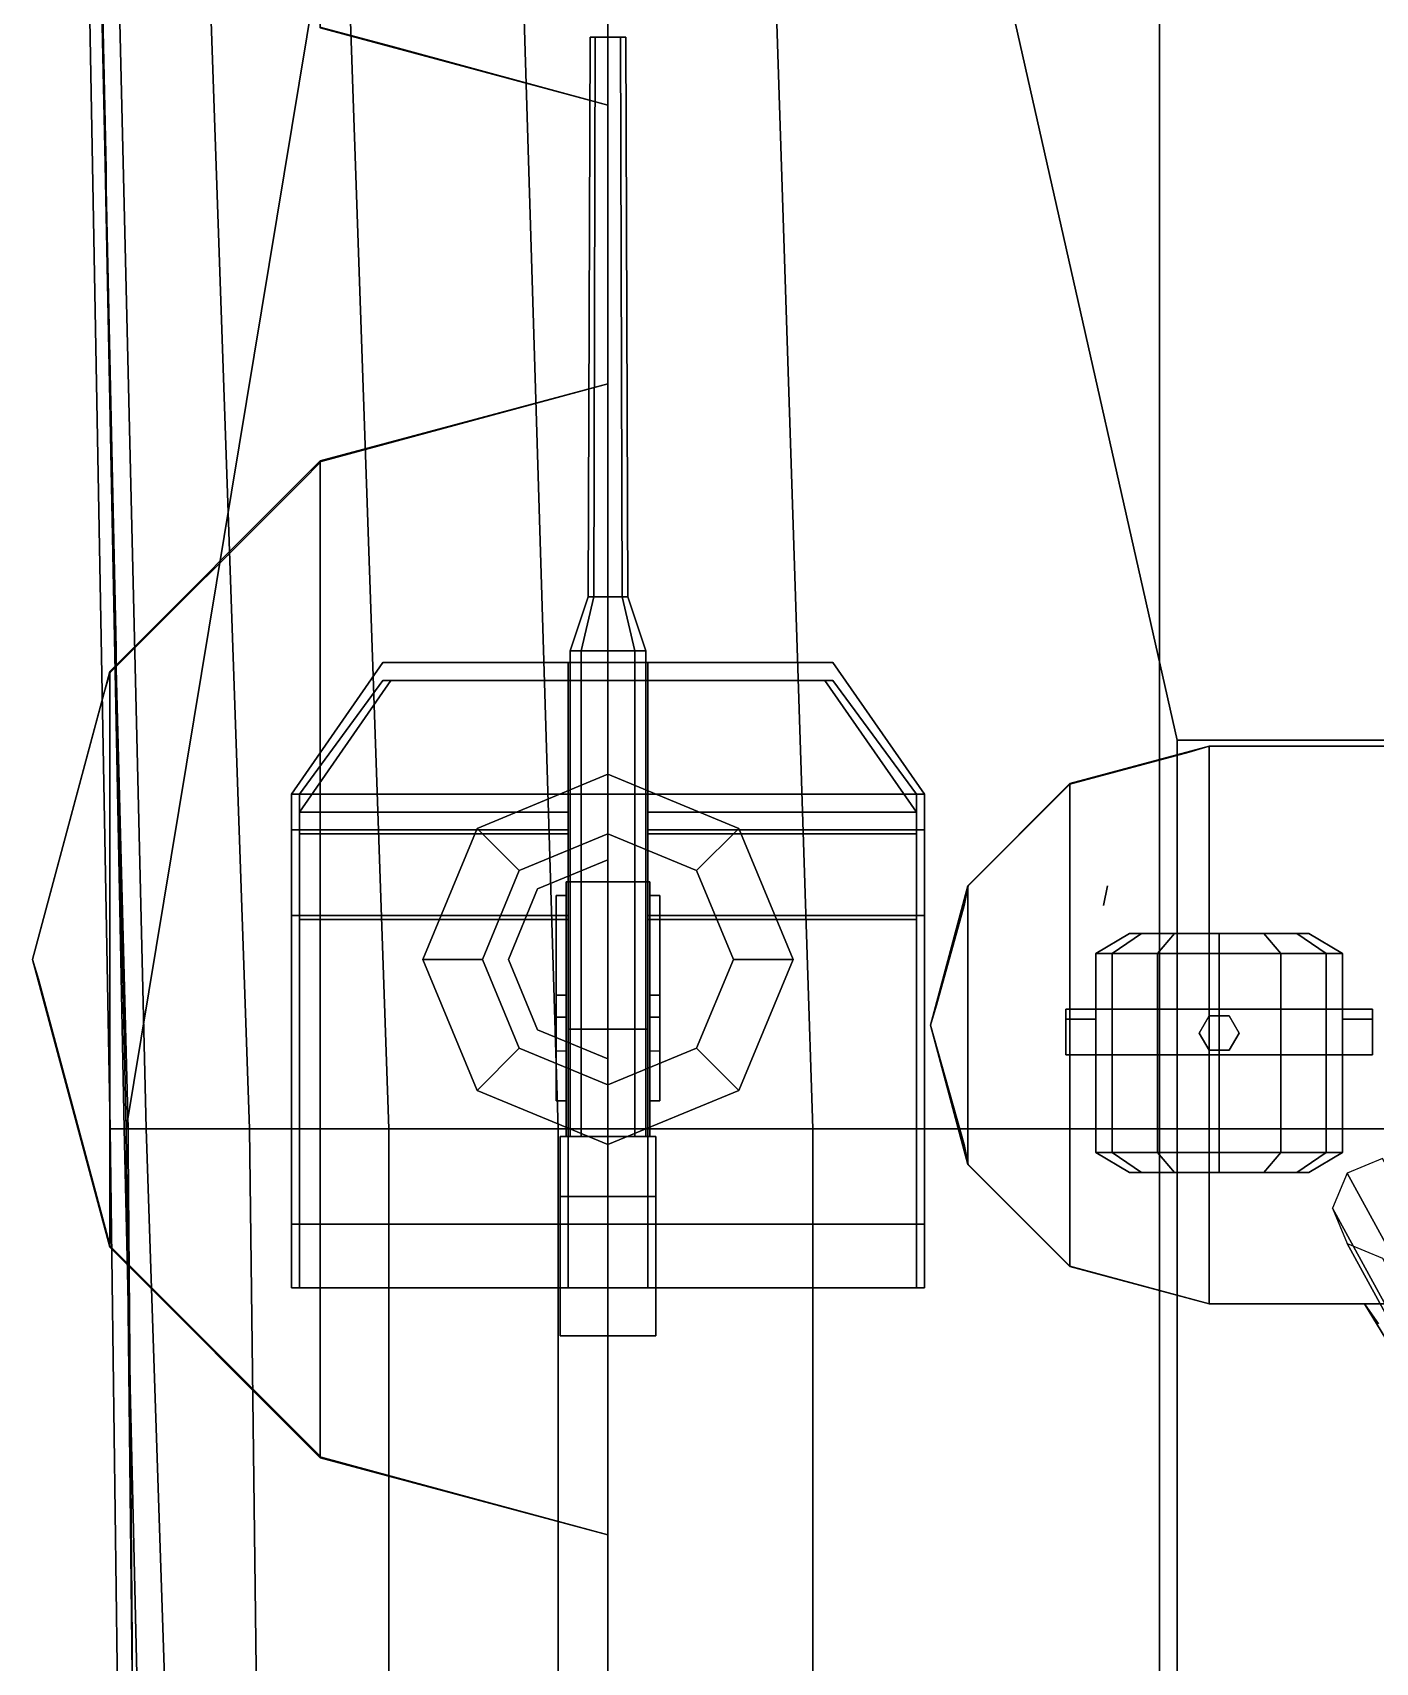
# Model space of a CAD drawing. Header units: millimetres. Extents: x -9 to 9, y -100 to 98.
# Drawn here: x -9.26 to -2.52, y -26.22 to -18.04 of the extents above; entities that cross this region are included whole.
import ezdxf

# ---------------------------------------------------------------- set-up
doc = ezdxf.new("R2010")
doc.units = ezdxf.units.MM
for name, color, linetype in [('barrel', 1, 'Continuous'), ('railings', 6, 'Continuous'), ('sleeve', 5, 'Continuous'), ('superstructure', 3, 'Continuous'), ('turret', 2, 'Continuous')]:
    doc.layers.add(name, color=color, linetype=linetype)

msp = doc.modelspace()

# ---------------------------------------------------------------- linework, layer by layer
for points in [[(-9.14, -8.84, 3.52), (-9.09, -8.84, -1.44), (-8.8, -23.54, -0.89), (-8.87, -23.54, 3.52)], [(-9.11, -8.84, 4.91), (-9.14, -8.84, 3.52), (-8.87, -23.54, 3.52), (-8.79, -23.54, 4.91)], [(-9.09, -8.84, -1.44), (-9.04, -8.84, -2.17), (-8.69, -23.54, -1.82), (-8.8, -23.54, -0.89)], [(-9.04, -8.84, -2.17), (-8.68, -8.84, -3.2), (-8.17, -23.54, -3.2), (-8.69, -23.54, -1.82)], [(-8.68, -8.84, -3.2), (-7.98, -8.84, -4.23), (-7.47, -23.54, -4.05), (-8.17, -23.54, -3.2)], [(-7.98, -8.84, -4.23), (-7.07, -8.84, -4.95), (-6.62, -23.54, -4.65), (-7.47, -23.54, -4.05)], [(-7.07, -8.84, -4.95), (-5.82, -8.84, -5.55), (-5.34, -23.54, -5.18), (-6.62, -23.54, -4.65)], [(-5.82, -8.84, -5.55), (-3.6, -8.84, -5.82), (-3.6, -23.54, -5.5), (-5.34, -23.54, -5.18)], [(-3.6, -8.84, -5.82), (-1.7, -8.84, -5.85), (-1.7, -23.54, -5.74), (-3.6, -23.54, -5.5)], [(-8.87, -23.54, 3.52), (-8.8, -23.54, -0.89), (-8.46, -38.17, 0.64), (-8.68, -38.17, 3.52)], [(-8.79, -23.54, 4.91), (-8.87, -23.54, 3.52), (-8.68, -38.17, 3.52), (-8.63, -38.17, 4.91)], [(-8.8, -23.54, -0.89), (-8.69, -23.54, -1.82), (-8.2, -38.17, -1.15), (-8.46, -38.17, 0.64)], [(-8.69, -23.54, -1.82), (-8.17, -23.54, -3.2), (-7.99, -38.17, -1.86), (-8.2, -38.17, -1.15)], [(-8.17, -23.54, -3.2), (-7.47, -23.54, -4.05), (-7.47, -38.17, -2.84), (-7.99, -38.17, -1.86)], [(-7.47, -23.54, -4.05), (-6.62, -23.54, -4.65), (-6.62, -38.17, -3.81), (-7.47, -38.17, -2.84)], [(-6.62, -23.54, -4.65), (-5.34, -23.54, -5.18), (-5.34, -38.17, -4.64), (-6.62, -38.17, -3.81)], [(-5.34, -23.54, -5.18), (-3.6, -23.54, -5.5), (-3.6, -38.17, -5.19), (-5.34, -38.17, -4.64)], [(-3.6, -23.54, -5.5), (-1.7, -23.54, -5.74), (-1.7, -38.17, -5.62), (-3.6, -38.17, -5.19)]]:
    msp.add_3dface(points)
at = {"layer": 'barrel'}
for points in [[(-6.4407, -20.87, 9.2893), (-6.47, -20.87, 9.36), (-6.46, -18.06, 9.36), (-6.4336, -18.06, 9.2964)], [(-6.47, -20.87, 9.36), (-6.4407, -20.87, 9.4307), (-6.4336, -18.06, 9.4236), (-6.46, -18.06, 9.36)], [(-6.4336, -18.06, 9.4236), (-6.37, -18.06, 9.45), (-6.3064, -18.06, 9.4236), (-6.46, -18.06, 9.36)], [(-6.46, -18.06, 9.36), (-6.3064, -18.06, 9.4236), (-6.28, -18.06, 9.36), (-6.4336, -18.06, 9.2964)], [(-6.37, -20.87, 9.26), (-6.4407, -20.87, 9.2893), (-6.4336, -18.06, 9.2964), (-6.37, -18.06, 9.27)], [(-6.4407, -20.87, 9.4307), (-6.37, -20.87, 9.46), (-6.37, -18.06, 9.45), (-6.4336, -18.06, 9.4236)], [(-6.4336, -18.06, 9.2964), (-6.28, -18.06, 9.36), (-6.3064, -18.06, 9.2964), (-6.37, -18.06, 9.27)], [(-6.2993, -20.87, 9.2893), (-6.37, -20.87, 9.26), (-6.37, -18.06, 9.27), (-6.3064, -18.06, 9.2964)], [(-6.37, -20.87, 9.46), (-6.2993, -20.87, 9.4307), (-6.3064, -18.06, 9.4236), (-6.37, -18.06, 9.45)], [(-6.27, -20.87, 9.36), (-6.2993, -20.87, 9.2893), (-6.3064, -18.06, 9.2964), (-6.28, -18.06, 9.36)], [(-6.2993, -20.87, 9.4307), (-6.27, -20.87, 9.36), (-6.28, -18.06, 9.36), (-6.3064, -18.06, 9.4236)], [(-6.5044, -21.14, 9.2256), (-6.56, -21.14, 9.36), (-6.47, -20.87, 9.36), (-6.4407, -20.87, 9.2893)], [(-6.56, -21.14, 9.36), (-6.5044, -21.14, 9.4944), (-6.4407, -20.87, 9.4307), (-6.47, -20.87, 9.36)], [(-6.37, -21.14, 9.17), (-6.5044, -21.14, 9.2256), (-6.4407, -20.87, 9.2893), (-6.37, -20.87, 9.26)], [(-6.5044, -21.14, 9.4944), (-6.37, -21.14, 9.55), (-6.37, -20.87, 9.46), (-6.4407, -20.87, 9.4307)], [(-6.2356, -21.14, 9.2256), (-6.37, -21.14, 9.17), (-6.37, -20.87, 9.26), (-6.2993, -20.87, 9.2893)], [(-6.37, -21.14, 9.55), (-6.2356, -21.14, 9.4944), (-6.2993, -20.87, 9.4307), (-6.37, -20.87, 9.46)], [(-6.18, -21.14, 9.36), (-6.2356, -21.14, 9.2256), (-6.2993, -20.87, 9.2893), (-6.27, -20.87, 9.36)], [(-6.2356, -21.14, 9.4944), (-6.18, -21.14, 9.36), (-6.27, -20.87, 9.36), (-6.2993, -20.87, 9.4307)], [(-6.5044, -21.14, 9.4944), (-6.56, -21.14, 9.36), (-6.56, -23.58, 9.36), (-6.5044, -23.58, 9.4944)], [(-6.56, -21.14, 9.36), (-6.5044, -21.14, 9.2256), (-6.5044, -23.58, 9.2256), (-6.56, -23.58, 9.36)], [(-6.37, -21.14, 9.55), (-6.5044, -21.14, 9.4944), (-6.5044, -23.58, 9.4944), (-6.37, -23.58, 9.55)], [(-6.5044, -21.14, 9.2256), (-6.37, -21.14, 9.17), (-6.37, -23.58, 9.17), (-6.5044, -23.58, 9.2256)], [(-6.2356, -21.14, 9.4944), (-6.37, -21.14, 9.55), (-6.37, -23.58, 9.55), (-6.2356, -23.58, 9.4944)], [(-6.37, -21.14, 9.17), (-6.2356, -21.14, 9.2256), (-6.2356, -23.58, 9.2256), (-6.37, -23.58, 9.17)], [(-6.18, -21.14, 9.36), (-6.2356, -21.14, 9.4944), (-6.2356, -23.58, 9.4944), (-6.18, -23.58, 9.36)], [(-6.2356, -21.14, 9.2256), (-6.18, -21.14, 9.36), (-6.18, -23.58, 9.36), (-6.2356, -23.58, 9.2256)], [(-6.61, -23.58, 8.95), (-6.61, -24.58, 8.95), (-6.61, -24.58, 9.52), (-6.61, -23.88, 9.52)], [(-6.61, -23.58, 9.73), (-6.61, -23.58, 8.95), (-6.61, -23.88, 9.52), (-6.61, -23.88, 9.73)], [(-6.13, -23.58, 8.95), (-6.13, -24.58, 8.95), (-6.61, -24.58, 8.95), (-6.61, -23.58, 8.95)], [(-6.13, -23.58, 9.73), (-6.13, -23.58, 8.95), (-6.61, -23.58, 8.95), (-6.61, -23.58, 9.73)], [(-6.13, -23.88, 9.73), (-6.13, -23.58, 9.73), (-6.61, -23.58, 9.73), (-6.61, -23.88, 9.73)], [(-6.13, -24.58, 9.52), (-6.13, -24.58, 8.95), (-6.13, -23.58, 8.95), (-6.13, -23.88, 9.52)], [(-6.13, -23.88, 9.52), (-6.13, -23.58, 8.95), (-6.13, -23.58, 9.73), (-6.13, -23.88, 9.73)], [(-6.61, -23.88, 9.52), (-6.61, -24.58, 9.52), (-6.13, -24.58, 9.52), (-6.13, -23.88, 9.52)], [(-6.61, -23.88, 9.73), (-6.61, -23.88, 9.52), (-6.13, -23.88, 9.52), (-6.13, -23.88, 9.73)], [(-6.61, -24.58, 9.52), (-6.61, -24.58, 8.95), (-6.13, -24.58, 8.95), (-6.13, -24.58, 9.52)]]:
    msp.add_3dface(points, dxfattribs=at)
at = {"layer": 'railings'}
for points in [[(-8.89, -18.72, 5.83), (-8.94, -16.41, 5.83), (-8.94, -16.41, 5.94), (-8.89, -18.72, 5.94)], [(-8.89, -18.72, 5.94), (-8.94, -16.41, 5.94), (-8.94, -16.41, 5.83), (-8.89, -18.72, 5.83)], [(-8.89, -18.72, 5.47), (-8.94, -16.41, 5.47), (-8.94, -16.41, 5.36), (-8.89, -18.72, 5.36)], [(-8.89, -18.72, 5.36), (-8.94, -16.41, 5.36), (-8.94, -16.41, 5.47), (-8.89, -18.72, 5.47)], [(-7.44, -18.11, 7.26), (-7.44, -18.11, 8.29), (-7.81, -18.01, 8.29), (-7.81, -18.01, 7.26)], [(-7.81, -18.01, 7.26), (-7.81, -18.01, 8.29), (-7.44, -18.11, 8.29), (-7.44, -18.11, 7.26)], [(-6.37, -18.4, 8.29), (-7.44, -18.11, 8.29), (-7.44, -18.11, 8.18), (-6.37, -18.4, 8.18)], [(-6.37, -18.4, 8.18), (-7.44, -18.11, 8.18), (-7.44, -18.11, 8.29), (-6.37, -18.4, 8.29)], [(-6.37, -18.4, 7.71), (-7.44, -18.11, 7.71), (-7.44, -18.11, 7.82), (-6.37, -18.4, 7.82)], [(-6.37, -18.4, 7.82), (-7.44, -18.11, 7.82), (-7.44, -18.11, 7.71), (-6.37, -18.4, 7.71)], [(-6.37, -18.4, 7.26), (-6.37, -18.4, 8.29), (-6.37, -18.5, 8.29), (-6.37, -18.5, 7.26)], [(-6.37, -18.5, 7.26), (-6.37, -18.5, 8.29), (-6.37, -18.4, 8.29), (-6.37, -18.4, 7.26)], [(-6.37, -19.8, 8.18), (-6.37, -18.5, 8.18), (-6.37, -18.5, 8.29), (-6.37, -19.8, 8.29)], [(-6.37, -19.8, 8.29), (-6.37, -18.5, 8.29), (-6.37, -18.5, 8.18), (-6.37, -19.8, 8.18)], [(-6.37, -19.8, 7.82), (-6.37, -18.5, 7.82), (-6.37, -18.5, 7.71), (-6.37, -19.8, 7.71)], [(-6.37, -19.8, 7.71), (-6.37, -18.5, 7.71), (-6.37, -18.5, 7.82), (-6.37, -19.8, 7.82)], [(-8.89, -18.72, 4.91), (-8.89, -18.72, 5.94), (-8.89, -18.82, 5.94), (-8.89, -18.82, 4.91)], [(-8.89, -18.82, 4.91), (-8.89, -18.82, 5.94), (-8.89, -18.72, 5.94), (-8.89, -18.72, 4.91)], [(-8.84, -21.13, 5.94), (-8.89, -18.82, 5.94), (-8.89, -18.82, 5.83), (-8.84, -21.13, 5.83)], [(-8.84, -21.13, 5.83), (-8.89, -18.82, 5.83), (-8.89, -18.82, 5.94), (-8.84, -21.13, 5.94)], [(-8.84, -21.13, 5.36), (-8.89, -18.82, 5.36), (-8.89, -18.82, 5.47), (-8.84, -21.13, 5.47)], [(-8.84, -21.13, 5.47), (-8.89, -18.82, 5.47), (-8.89, -18.82, 5.36), (-8.84, -21.13, 5.36)], [(-6.37, -19.8, 7.26), (-6.37, -19.8, 8.29), (-6.74, -19.9, 8.29), (-6.74, -19.9, 7.26)], [(-6.74, -19.9, 7.26), (-6.74, -19.9, 8.29), (-6.37, -19.8, 8.29), (-6.37, -19.8, 7.26)], [(-7.81, -20.19, 8.18), (-6.74, -19.9, 8.18), (-6.74, -19.9, 8.29), (-7.81, -20.19, 8.29)], [(-7.81, -20.19, 8.29), (-6.74, -19.9, 8.29), (-6.74, -19.9, 8.18), (-7.81, -20.19, 8.18)], [(-7.81, -20.19, 7.82), (-6.74, -19.9, 7.82), (-6.74, -19.9, 7.71), (-7.81, -20.19, 7.71)], [(-7.81, -20.19, 7.71), (-6.74, -19.9, 7.71), (-6.74, -19.9, 7.82), (-7.81, -20.19, 7.82)], [(-7.91, -20.29, 7.26), (-7.91, -20.29, 8.29), (-7.81, -20.19, 8.29), (-7.81, -20.19, 7.26)], [(-7.81, -20.19, 7.26), (-7.81, -20.19, 8.29), (-7.91, -20.29, 8.29), (-7.91, -20.29, 7.26)], [(-8.87, -21.25, 8.29), (-7.91, -20.29, 8.29), (-7.91, -20.29, 8.18), (-8.87, -21.25, 8.18)], [(-8.87, -21.25, 8.18), (-7.91, -20.29, 8.18), (-7.91, -20.29, 8.29), (-8.87, -21.25, 8.29)], [(-8.87, -21.25, 7.71), (-7.91, -20.29, 7.71), (-7.91, -20.29, 7.82), (-8.87, -21.25, 7.82)], [(-8.87, -21.25, 7.82), (-7.91, -20.29, 7.82), (-7.91, -20.29, 7.71), (-8.87, -21.25, 7.71)], [(-8.84, -21.23, 4.91), (-8.84, -21.23, 5.94), (-8.84, -21.13, 5.94), (-8.84, -21.13, 4.91)], [(-8.84, -21.13, 4.91), (-8.84, -21.13, 5.94), (-8.84, -21.23, 5.94), (-8.84, -21.23, 4.91)], [(-8.87, -21.25, 7.26), (-8.87, -21.25, 8.29), (-8.9, -21.35, 8.29), (-8.9, -21.35, 7.26)], [(-8.9, -21.35, 7.26), (-8.9, -21.35, 8.29), (-8.87, -21.25, 8.29), (-8.87, -21.25, 7.26)], [(-8.78, -23.54, 5.83), (-8.84, -21.23, 5.83), (-8.84, -21.23, 5.94), (-8.78, -23.54, 5.94)], [(-8.78, -23.54, 5.94), (-8.84, -21.23, 5.94), (-8.84, -21.23, 5.83), (-8.78, -23.54, 5.83)], [(-8.78, -23.54, 5.47), (-8.84, -21.23, 5.47), (-8.84, -21.23, 5.36), (-8.78, -23.54, 5.36)], [(-8.78, -23.54, 5.36), (-8.84, -21.23, 5.36), (-8.84, -21.23, 5.47), (-8.78, -23.54, 5.47)], [(-9.26, -22.69, 8.18), (-8.9, -21.35, 8.18), (-8.9, -21.35, 8.29), (-9.26, -22.69, 8.29)], [(-9.26, -22.69, 8.29), (-8.9, -21.35, 8.29), (-8.9, -21.35, 8.18), (-9.26, -22.69, 8.18)], [(-9.26, -22.69, 7.82), (-8.9, -21.35, 7.82), (-8.9, -21.35, 7.71), (-9.26, -22.69, 7.71)], [(-9.26, -22.69, 7.71), (-8.9, -21.35, 7.71), (-8.9, -21.35, 7.82), (-9.26, -22.69, 7.82)], [(-4.05, -21.81, 12.41), (-3.45, -21.65, 12.41), (-3.45, -21.65, 12.3), (-4.05, -21.81, 12.3)], [(-4.05, -21.81, 12.3), (-3.45, -21.65, 12.3), (-3.45, -21.65, 12.41), (-4.05, -21.81, 12.41)], [(-4.05, -21.81, 11.83), (-3.45, -21.65, 11.83), (-3.45, -21.65, 11.94), (-4.05, -21.81, 11.94)], [(-4.05, -21.81, 11.94), (-3.45, -21.65, 11.94), (-3.45, -21.65, 11.83), (-4.05, -21.81, 11.83)], [(-3.35, -21.62, 11.38), (-3.35, -21.62, 12.41), (-3.45, -21.65, 12.41), (-3.45, -21.65, 11.38)], [(-3.45, -21.65, 11.38), (-3.45, -21.65, 12.41), (-3.35, -21.62, 12.41), (-3.35, -21.62, 11.38)], [(-3.35, -21.62, 12.3), (-2.75, -21.62, 12.3), (-2.75, -21.62, 12.41), (-3.35, -21.62, 12.41)], [(-3.35, -21.62, 12.41), (-2.75, -21.62, 12.41), (-2.75, -21.62, 12.3), (-3.35, -21.62, 12.3)], [(-3.35, -21.62, 11.83), (-2.75, -21.62, 11.83), (-2.75, -21.62, 11.94), (-3.35, -21.62, 11.94)], [(-3.35, -21.62, 11.94), (-2.75, -21.62, 11.94), (-2.75, -21.62, 11.83), (-3.35, -21.62, 11.83)], [(-2.75, -21.62, 11.38), (-2.75, -21.62, 12.41), (-2.65, -21.62, 12.41), (-2.65, -21.62, 11.38)], [(-2.65, -21.62, 11.38), (-2.65, -21.62, 12.41), (-2.75, -21.62, 12.41), (-2.75, -21.62, 11.38)], [(-2.65, -21.62, 12.41), (-2.05, -21.62, 12.41), (-2.05, -21.62, 12.3), (-2.65, -21.62, 12.3)], [(-2.65, -21.62, 12.3), (-2.05, -21.62, 12.3), (-2.05, -21.62, 12.41), (-2.65, -21.62, 12.41)], [(-2.65, -21.62, 11.83), (-2.05, -21.62, 11.83), (-2.05, -21.62, 11.94), (-2.65, -21.62, 11.94)], [(-2.65, -21.62, 11.94), (-2.05, -21.62, 11.94), (-2.05, -21.62, 11.83), (-2.65, -21.62, 11.83)], [(-4.05, -21.81, 11.38), (-4.05, -21.81, 12.41), (-4.15, -21.91, 12.41), (-4.15, -21.91, 11.38)], [(-4.15, -21.91, 11.38), (-4.15, -21.91, 12.41), (-4.05, -21.81, 12.41), (-4.05, -21.81, 11.38)], [(-4.56, -22.32, 12.3), (-4.15, -21.91, 12.3), (-4.15, -21.91, 12.41), (-4.56, -22.32, 12.41)], [(-4.56, -22.32, 12.41), (-4.15, -21.91, 12.41), (-4.15, -21.91, 12.3), (-4.56, -22.32, 12.3)], [(-4.56, -22.32, 11.94), (-4.15, -21.91, 11.94), (-4.15, -21.91, 11.83), (-4.56, -22.32, 11.83)], [(-4.56, -22.32, 11.83), (-4.15, -21.91, 11.83), (-4.15, -21.91, 11.94), (-4.56, -22.32, 11.94)], [(-4.58, -22.42, 11.38), (-4.58, -22.42, 12.41), (-4.56, -22.32, 12.41), (-4.56, -22.32, 11.38)], [(-4.56, -22.32, 11.38), (-4.56, -22.32, 12.41), (-4.58, -22.42, 12.41), (-4.58, -22.42, 11.38)], [(-3.88, -22.42, 11.38), (-3.88, -22.42, 12.41), (-3.86, -22.32, 12.41), (-3.86, -22.32, 11.38)], [(-3.86, -22.32, 11.38), (-3.86, -22.32, 12.41), (-3.88, -22.42, 12.41), (-3.88, -22.42, 11.38)], [(-4.72, -22.92, 12.41), (-4.58, -22.42, 12.41), (-4.58, -22.42, 12.3), (-4.72, -22.92, 12.3)], [(-4.72, -22.92, 12.3), (-4.58, -22.42, 12.3), (-4.58, -22.42, 12.41), (-4.72, -22.92, 12.41)], [(-4.72, -22.92, 11.83), (-4.58, -22.42, 11.83), (-4.58, -22.42, 11.94), (-4.72, -22.92, 11.94)], [(-4.72, -22.92, 11.94), (-4.58, -22.42, 11.94), (-4.58, -22.42, 11.83), (-4.72, -22.92, 11.83)], [(-9.23, -22.79, 7.26), (-9.23, -22.79, 8.29), (-9.26, -22.69, 8.29), (-9.26, -22.69, 7.26)], [(-9.26, -22.69, 7.26), (-9.26, -22.69, 8.29), (-9.23, -22.79, 8.29), (-9.23, -22.79, 7.26)], [(-8.87, -24.13, 8.18), (-9.23, -22.79, 8.18), (-9.23, -22.79, 8.29), (-8.87, -24.13, 8.29)], [(-8.87, -24.13, 8.29), (-9.23, -22.79, 8.29), (-9.23, -22.79, 8.18), (-8.87, -24.13, 8.18)], [(-8.87, -24.13, 7.82), (-9.23, -22.79, 7.82), (-9.23, -22.79, 7.71), (-8.87, -24.13, 7.71)], [(-8.87, -24.13, 7.71), (-9.23, -22.79, 7.71), (-9.23, -22.79, 7.82), (-8.87, -24.13, 7.82)], [(-4.72, -22.92, 11.38), (-4.72, -22.92, 12.41), (-4.75, -23.02, 12.41), (-4.75, -23.02, 11.38)], [(-4.75, -23.02, 11.38), (-4.75, -23.02, 12.41), (-4.72, -22.92, 12.41), (-4.72, -22.92, 11.38)], [(-4.58, -23.62, 12.3), (-4.75, -23.02, 12.3), (-4.75, -23.02, 12.41), (-4.58, -23.62, 12.41)], [(-4.58, -23.62, 12.41), (-4.75, -23.02, 12.41), (-4.75, -23.02, 12.3), (-4.58, -23.62, 12.3)], [(-4.58, -23.62, 11.94), (-4.75, -23.02, 11.94), (-4.75, -23.02, 11.83), (-4.58, -23.62, 11.83)], [(-4.58, -23.62, 11.83), (-4.75, -23.02, 11.83), (-4.75, -23.02, 11.94), (-4.58, -23.62, 11.94)], [(-8.78, -23.54, 4.91), (-8.78, -23.54, 5.94), (-8.78, -23.64, 5.94), (-8.78, -23.64, 4.91)], [(-8.78, -23.64, 4.91), (-8.78, -23.64, 5.94), (-8.78, -23.54, 5.94), (-8.78, -23.54, 4.91)], [(-8.76, -26.12, 5.83), (-8.78, -23.64, 5.83), (-8.78, -23.64, 5.94), (-8.76, -26.12, 5.94)], [(-8.76, -26.12, 5.94), (-8.78, -23.64, 5.94), (-8.78, -23.64, 5.83), (-8.76, -26.12, 5.83)], [(-8.76, -26.12, 5.47), (-8.78, -23.64, 5.47), (-8.78, -23.64, 5.36), (-8.76, -26.12, 5.36)], [(-8.76, -26.12, 5.36), (-8.78, -23.64, 5.36), (-8.78, -23.64, 5.47), (-8.76, -26.12, 5.47)], [(-4.58, -23.62, 11.38), (-4.58, -23.62, 12.41), (-4.56, -23.72, 12.41), (-4.56, -23.72, 11.38)], [(-4.56, -23.72, 11.38), (-4.56, -23.72, 12.41), (-4.58, -23.62, 12.41), (-4.58, -23.62, 11.38)], [(-4.15, -24.13, 12.3), (-4.56, -23.72, 12.3), (-4.56, -23.72, 12.41), (-4.15, -24.13, 12.41)], [(-4.15, -24.13, 12.41), (-4.56, -23.72, 12.41), (-4.56, -23.72, 12.3), (-4.15, -24.13, 12.3)], [(-4.15, -24.13, 11.94), (-4.56, -23.72, 11.94), (-4.56, -23.72, 11.83), (-4.15, -24.13, 11.83)], [(-4.15, -24.13, 11.83), (-4.56, -23.72, 11.83), (-4.56, -23.72, 11.94), (-4.15, -24.13, 11.94)], [(-8.87, -24.13, 7.26), (-8.87, -24.13, 8.29), (-8.77, -24.23, 8.29), (-8.77, -24.23, 7.26)], [(-8.77, -24.23, 7.26), (-8.77, -24.23, 8.29), (-8.87, -24.13, 8.29), (-8.87, -24.13, 7.26)], [(-4.05, -24.23, 11.38), (-4.05, -24.23, 12.41), (-4.15, -24.13, 12.41), (-4.15, -24.13, 11.38)], [(-4.15, -24.13, 11.38), (-4.15, -24.13, 12.41), (-4.05, -24.23, 12.41), (-4.05, -24.23, 11.38)], [(-7.81, -25.19, 8.18), (-8.77, -24.23, 8.18), (-8.77, -24.23, 8.29), (-7.81, -25.19, 8.29)], [(-7.81, -25.19, 8.29), (-8.77, -24.23, 8.29), (-8.77, -24.23, 8.18), (-7.81, -25.19, 8.18)], [(-7.81, -25.19, 7.82), (-8.77, -24.23, 7.82), (-8.77, -24.23, 7.71), (-7.81, -25.19, 7.71)], [(-7.81, -25.19, 7.71), (-8.77, -24.23, 7.71), (-8.77, -24.23, 7.82), (-7.81, -25.19, 7.82)], [(-3.35, -24.42, 12.41), (-4.05, -24.23, 12.41), (-4.05, -24.23, 12.3), (-3.35, -24.42, 12.3)], [(-3.35, -24.42, 12.3), (-4.05, -24.23, 12.3), (-4.05, -24.23, 12.41), (-3.35, -24.42, 12.41)], [(-3.35, -24.42, 11.83), (-4.05, -24.23, 11.83), (-4.05, -24.23, 11.94), (-3.35, -24.42, 11.94)], [(-3.35, -24.42, 11.94), (-4.05, -24.23, 11.94), (-4.05, -24.23, 11.83), (-3.35, -24.42, 11.83)], [(-3.35, -24.42, 11.38), (-3.35, -24.42, 12.41), (-3.25, -24.42, 12.41), (-3.25, -24.42, 11.38)], [(-3.25, -24.42, 11.38), (-3.25, -24.42, 12.41), (-3.35, -24.42, 12.41), (-3.35, -24.42, 11.38)], [(-2.57, -24.42, 12.3), (-3.25, -24.42, 12.3), (-3.25, -24.42, 12.41), (-2.57, -24.42, 12.41)], [(-2.57, -24.42, 12.41), (-3.25, -24.42, 12.41), (-3.25, -24.42, 12.3), (-2.57, -24.42, 12.3)], [(-2.57, -24.42, 11.94), (-3.25, -24.42, 11.94), (-3.25, -24.42, 11.83), (-2.57, -24.42, 11.83)], [(-2.57, -24.42, 11.83), (-3.25, -24.42, 11.83), (-3.25, -24.42, 11.94), (-2.57, -24.42, 11.94)], [(-2.57, -24.42, 11.38), (-2.57, -24.42, 12.41), (-2.5, -24.52, 12.41), (-2.5, -24.52, 11.38)], [(-2.5, -24.52, 11.38), (-2.5, -24.52, 12.41), (-2.57, -24.42, 12.41), (-2.57, -24.42, 11.38)], [(-7.81, -25.19, 7.26), (-7.81, -25.19, 8.29), (-7.44, -25.29, 8.29), (-7.44, -25.29, 7.26)], [(-7.44, -25.29, 7.26), (-7.44, -25.29, 8.29), (-7.81, -25.19, 8.29), (-7.81, -25.19, 7.26)], [(-6.37, -25.58, 8.18), (-7.44, -25.29, 8.18), (-7.44, -25.29, 8.29), (-6.37, -25.58, 8.29)], [(-6.37, -25.58, 8.29), (-7.44, -25.29, 8.29), (-7.44, -25.29, 8.18), (-6.37, -25.58, 8.18)], [(-6.37, -25.58, 7.82), (-7.44, -25.29, 7.82), (-7.44, -25.29, 7.71), (-6.37, -25.58, 7.71)], [(-6.37, -25.58, 7.71), (-7.44, -25.29, 7.71), (-7.44, -25.29, 7.82), (-6.37, -25.58, 7.82)], [(-6.37, -25.68, 7.26), (-6.37, -25.68, 8.29), (-6.37, -25.58, 8.29), (-6.37, -25.58, 7.26)], [(-6.37, -25.58, 7.26), (-6.37, -25.58, 8.29), (-6.37, -25.68, 8.29), (-6.37, -25.68, 7.26)], [(-6.37, -26.59, 8.18), (-6.37, -25.68, 8.18), (-6.37, -25.68, 8.29), (-6.37, -26.59, 8.29)], [(-6.37, -26.59, 8.29), (-6.37, -25.68, 8.29), (-6.37, -25.68, 8.18), (-6.37, -26.59, 8.18)], [(-6.37, -26.59, 7.82), (-6.37, -25.68, 7.82), (-6.37, -25.68, 7.71), (-6.37, -26.59, 7.71)], [(-6.37, -26.59, 7.71), (-6.37, -25.68, 7.71), (-6.37, -25.68, 7.82), (-6.37, -26.59, 7.82)], [(-8.76, -26.22, 4.91), (-8.76, -26.22, 5.94), (-8.76, -26.12, 5.94), (-8.76, -26.12, 4.91)], [(-8.76, -26.12, 4.91), (-8.76, -26.12, 5.94), (-8.76, -26.22, 5.94), (-8.76, -26.22, 4.91)], [(-8.73, -28.53, 5.83), (-8.76, -26.22, 5.83), (-8.76, -26.22, 5.94), (-8.73, -28.53, 5.94)], [(-8.73, -28.53, 5.94), (-8.76, -26.22, 5.94), (-8.76, -26.22, 5.83), (-8.73, -28.53, 5.83)]]:
    msp.add_3dface(points, dxfattribs=at)
at = {"layer": 'sleeve'}
for points in [[(-6.58, -22.3, 9.66), (-6.58, -22.3, 9.08), (-6.58, -23.58, 9.08), (-6.58, -23.58, 9.66)], [(-6.58, -23.58, 9.08), (-6.58, -22.3, 9.08), (-6.16, -22.3, 9.08), (-6.16, -23.58, 9.08)], [(-6.16, -22.3, 9.66), (-6.16, -22.3, 9.08), (-6.58, -22.3, 9.08), (-6.58, -22.3, 9.66)], [(-6.16, -23.58, 9.66), (-6.16, -22.3, 9.66), (-6.58, -22.3, 9.66), (-6.58, -23.58, 9.66)], [(-6.16, -23.58, 9.08), (-6.16, -22.3, 9.08), (-6.16, -22.3, 9.66), (-6.16, -23.58, 9.66)], [(-6.58, -23.58, 9.66), (-6.58, -23.58, 9.08), (-6.16, -23.58, 9.08), (-6.16, -23.58, 9.66)]]:
    msp.add_3dface(points, dxfattribs=at)
at = {"layer": 'superstructure'}
for points in [[(-8.79, -23.54, 4.91), (-6.37, -8.92, 4.91), (-6.37, -8.92, 4.91), (-9.11, -8.84, 4.91)], [(-8.63, -38.17, 4.91), (-6.37, -39.81, 4.91), (-6.37, -8.92, 4.91), (-8.79, -23.54, 4.91)], [(-6.37, -8.92, 7.26), (-3.51, -21.59, 7.26), (3.51, -21.59, 7.26), (6.37, -8.92, 7.26)], [(-3.51, -21.59, 7.26), (-6.37, -8.92, 7.26), (-6.37, -39.81, 7.26), (-3.51, -37.47, 7.26)], [(-7.815, -13.0072, 7.16), (-6.37, -12.62, 7.16), (-6.37, -18.4, 7.16), (-7.815, -18.0128, 7.16)], [(-7.815, -18.0128, 7.26), (-6.37, -18.4, 7.26), (-6.37, -12.62, 7.26), (-7.815, -13.0072, 7.26)], [(-6.37, -16.01, 4.91), (-6.37, -22.19, 4.91), (-6.37, -22.19, 7.26), (-6.37, -16.01, 7.26)], [(-6.37, -18.4, 7.26), (-7.815, -18.0128, 7.26), (-7.815, -18.0128, 7.16), (-6.37, -18.4, 7.16)], [(-7.815, -20.1872, 7.26), (-6.37, -19.8, 7.26), (-6.37, -19.8, 7.16), (-7.815, -20.1872, 7.16)], [(-7.815, -25.1928, 7.26), (-6.37, -25.58, 7.26), (-6.37, -19.8, 7.26), (-7.815, -20.1872, 7.26)], [(-7.815, -20.1872, 7.16), (-6.37, -19.8, 7.16), (-6.37, -25.58, 7.16), (-7.815, -25.1928, 7.16)], [(-8.8728, -21.245, 7.26), (-7.815, -20.1872, 7.26), (-7.815, -20.1872, 7.16), (-8.8728, -21.245, 7.16)], [(-8.8728, -24.135, 7.26), (-7.815, -25.1928, 7.26), (-7.815, -20.1872, 7.26), (-8.8728, -21.245, 7.26)], [(-8.8728, -21.245, 7.16), (-7.815, -20.1872, 7.16), (-7.815, -25.1928, 7.16), (-8.8728, -24.135, 7.16)], [(-9.26, -22.69, 7.26), (-8.8728, -21.245, 7.26), (-8.8728, -21.245, 7.16), (-9.26, -22.69, 7.16)], [(-9.26, -22.69, 7.26), (-8.8728, -24.135, 7.26), (-8.8728, -21.245, 7.26), (-9.26, -22.69, 7.26)], [(-9.26, -22.69, 7.16), (-8.8728, -21.245, 7.16), (-8.8728, -24.135, 7.16), (-9.26, -22.69, 7.16)], [(-3.51, -21.59, 9.61), (-3.51, -21.59, 7.26), (-3.51, -37.47, 7.26), (-3.51, -37.47, 9.61)], [(3.51, -37.47, 9.61), (3.51, -21.59, 9.61), (-3.51, -21.59, 9.61), (-3.51, -37.47, 9.61)], [(-1.4, -21.59, 9.61), (-1.4, -21.59, 7.26), (-3.51, -21.59, 7.26), (-3.51, -21.59, 9.61)], [(-3.35, -21.62, 11.28), (-4.05, -21.8076, 11.28), (-4.05, -21.8076, 11.38), (-3.35, -21.62, 11.38)], [(-4.05, -24.2324, 11.28), (-4.05, -21.8076, 11.28), (-3.35, -21.62, 11.28), (-3.35, -24.42, 11.28)], [(-3.35, -24.42, 11.38), (-3.35, -21.62, 11.38), (-4.05, -21.8076, 11.38), (-4.05, -24.2324, 11.38)], [(-3.35, -24.42, 11.28), (-3.35, -21.62, 11.28), (3.35, -21.62, 11.28), (3.35, -24.42, 11.28)], [(3.35, -21.62, 11.28), (-3.35, -21.62, 11.28), (-3.35, -21.62, 11.38), (3.35, -21.62, 11.38)], [(3.35, -24.42, 11.38), (3.35, -21.62, 11.38), (-3.35, -21.62, 11.38), (-3.35, -24.42, 11.38)], [(-4.05, -21.8076, 11.28), (-4.5624, -22.32, 11.28), (-4.5624, -22.32, 11.38), (-4.05, -21.8076, 11.38)], [(-4.5624, -23.72, 11.28), (-4.5624, -22.32, 11.28), (-4.05, -21.8076, 11.28), (-4.05, -24.2324, 11.28)], [(-4.05, -24.2324, 11.38), (-4.05, -21.8076, 11.38), (-4.5624, -22.32, 11.38), (-4.5624, -23.72, 11.38)], [(-6.37, -22.19, 4.91), (-6.7236, -22.3364, 4.91), (-6.7236, -22.3364, 7.16), (-6.37, -22.19, 7.16)], [(-6.7236, -22.3364, 4.91), (-6.87, -22.69, 4.91), (-6.87, -22.69, 7.16), (-6.7236, -22.3364, 7.16)], [(-4.5624, -22.32, 11.28), (-4.75, -23.02, 11.28), (-4.75, -23.02, 11.38), (-4.5624, -22.32, 11.38)], [(-4.75, -23.02, 11.28), (-4.75, -23.02, 11.28), (-4.5624, -22.32, 11.28), (-4.5624, -23.72, 11.28)], [(-4.5624, -23.72, 11.38), (-4.5624, -22.32, 11.38), (-4.75, -23.02, 11.38)], [(-3.8369, -22.66, 12.49), (-3.92, -22.66, 12.8), (-3.75, -22.56, 12.8), (-3.6897, -22.56, 12.575)], [(-3.92, -22.66, 12.8), (-3.8369, -22.66, 13.11), (-3.6897, -22.56, 13.025), (-3.75, -22.56, 12.8)], [(-3.61, -22.66, 12.2631), (-3.8369, -22.66, 12.49), (-3.6897, -22.56, 12.575), (-3.525, -22.56, 12.4103)], [(-3.8369, -22.66, 13.11), (-3.61, -22.66, 13.3369), (-3.525, -22.56, 13.1897), (-3.6897, -22.56, 13.025)], [(-2.85, -22.56, 12.8), (-3.6897, -22.56, 12.575), (-3.75, -22.56, 12.8), (-2.9103, -22.56, 13.025)], [(-2.9103, -22.56, 13.025), (-3.75, -22.56, 12.8), (-3.6897, -22.56, 13.025), (-3.075, -22.56, 13.1897)], [(-2.9103, -22.56, 12.575), (-3.525, -22.56, 12.4103), (-3.6897, -22.56, 12.575), (-2.85, -22.56, 12.8)], [(-3.075, -22.56, 13.1897), (-3.6897, -22.56, 13.025), (-3.525, -22.56, 13.1897), (-3.3, -22.56, 13.25)], [(-3.3, -22.66, 12.18), (-3.61, -22.66, 12.2631), (-3.525, -22.56, 12.4103), (-3.3, -22.56, 12.35)], [(-3.61, -22.66, 13.3369), (-3.3, -22.66, 13.42), (-3.3, -22.56, 13.25), (-3.525, -22.56, 13.1897)], [(-3.075, -22.56, 12.4103), (-3.3, -22.56, 12.35), (-3.525, -22.56, 12.4103), (-2.9103, -22.56, 12.575)], [(-2.99, -22.66, 12.2631), (-3.3, -22.66, 12.18), (-3.3, -22.56, 12.35), (-3.075, -22.56, 12.4103)], [(-3.3, -22.66, 13.42), (-2.99, -22.66, 13.3369), (-3.075, -22.56, 13.1897), (-3.3, -22.56, 13.25)], [(-2.7631, -22.66, 12.49), (-2.99, -22.66, 12.2631), (-3.075, -22.56, 12.4103), (-2.9103, -22.56, 12.575)], [(-2.99, -22.66, 13.3369), (-2.7631, -22.66, 13.11), (-2.9103, -22.56, 13.025), (-3.075, -22.56, 13.1897)], [(-2.68, -22.66, 12.8), (-2.7631, -22.66, 12.49), (-2.9103, -22.56, 12.575), (-2.85, -22.56, 12.8)], [(-2.7631, -22.66, 13.11), (-2.68, -22.66, 12.8), (-2.85, -22.56, 12.8), (-2.9103, -22.56, 13.025)], [(-3.92, -22.66, 12.8), (-3.8369, -22.66, 12.49), (-3.8369, -23.66, 12.49), (-3.92, -23.66, 12.8)], [(-3.8369, -22.66, 13.11), (-3.92, -22.66, 12.8), (-3.92, -23.66, 12.8), (-3.8369, -23.66, 13.11)], [(-3.8369, -22.66, 12.49), (-3.61, -22.66, 12.2631), (-3.61, -23.66, 12.2631), (-3.8369, -23.66, 12.49)], [(-3.61, -22.66, 13.3369), (-3.8369, -22.66, 13.11), (-3.8369, -23.66, 13.11), (-3.61, -23.66, 13.3369)], [(-3.61, -22.66, 12.2631), (-3.3, -22.66, 12.18), (-3.3, -23.66, 12.18), (-3.61, -23.66, 12.2631)], [(-3.3, -22.66, 13.42), (-3.61, -22.66, 13.3369), (-3.61, -23.66, 13.3369), (-3.3, -23.66, 13.42)], [(-3.3, -22.66, 12.18), (-2.99, -22.66, 12.2631), (-2.99, -23.66, 12.2631), (-3.3, -23.66, 12.18)], [(-2.99, -22.66, 13.3369), (-3.3, -22.66, 13.42), (-3.3, -23.66, 13.42), (-2.99, -23.66, 13.3369)], [(-2.99, -22.66, 12.2631), (-2.7631, -22.66, 12.49), (-2.7631, -23.66, 12.49), (-2.99, -23.66, 12.2631)], [(-2.7631, -22.66, 13.11), (-2.99, -22.66, 13.3369), (-2.99, -23.66, 13.3369), (-2.7631, -23.66, 13.11)], [(-2.7631, -22.66, 12.49), (-2.68, -22.66, 12.8), (-2.68, -23.66, 12.8), (-2.7631, -23.66, 12.49)], [(-2.68, -22.66, 12.8), (-2.7631, -22.66, 13.11), (-2.7631, -23.66, 13.11), (-2.68, -23.66, 12.8)], [(-8.8728, -24.135, 7.26), (-9.26, -22.69, 7.26), (-9.26, -22.69, 7.16), (-8.8728, -24.135, 7.16)], [(-6.87, -22.69, 4.91), (-6.7236, -23.0436, 4.91), (-6.7236, -23.0436, 7.16), (-6.87, -22.69, 7.16)], [(-3.92, -22.99, 12.85), (-3.92, -22.94, 11.97), (-4.07, -22.94, 11.97), (-4.07, -22.99, 12.85)], [(-4.07, -22.94, 11.97), (-4.07, -23.17, 11.97), (-4.07, -23.17, 12.85), (-4.07, -22.99, 12.85)], [(-2.68, -22.94, 11.82), (-3.92, -22.94, 11.82), (-4.07, -22.94, 11.97), (-2.53, -22.94, 11.97)], [(-3.92, -22.94, 11.82), (-3.92, -23.17, 11.82), (-4.07, -23.17, 11.97), (-4.07, -22.94, 11.97)], [(-4.07, -22.99, 12.85), (-4.07, -23.17, 12.85), (-3.92, -23.17, 12.85), (-3.92, -22.99, 12.85)], [(-3.92, -23.17, 12.85), (-3.92, -23.17, 11.97), (-3.92, -22.94, 11.97), (-3.92, -22.99, 12.85)], [(-2.68, -23.17, 11.82), (-3.92, -23.17, 11.82), (-3.92, -22.94, 11.82), (-2.68, -22.94, 11.82)], [(-3.92, -22.94, 11.97), (-3.92, -23.17, 11.97), (-2.68, -23.17, 11.97), (-2.68, -22.94, 11.97)], [(-3.35, -22.9734, 11.38), (-3.4, -23.06, 11.38), (-3.4, -23.06, 11.82), (-3.35, -22.9734, 11.82)], [(-3.25, -22.9734, 11.38), (-3.35, -22.9734, 11.38), (-3.35, -22.9734, 11.82), (-3.25, -22.9734, 11.82)], [(-3.2, -23.06, 11.38), (-3.25, -22.9734, 11.38), (-3.25, -22.9734, 11.82), (-3.2, -23.06, 11.82)], [(-2.53, -22.99, 12.85), (-2.53, -22.94, 11.97), (-2.68, -22.94, 11.97), (-2.68, -22.99, 12.85)], [(-2.68, -22.94, 11.97), (-2.68, -23.17, 11.97), (-2.68, -23.17, 12.85), (-2.68, -22.99, 12.85)], [(-2.53, -22.94, 11.97), (-2.53, -23.17, 11.97), (-2.68, -23.17, 11.82), (-2.68, -22.94, 11.82)], [(-2.68, -22.99, 12.85), (-2.68, -23.17, 12.85), (-2.53, -23.17, 12.85), (-2.53, -22.99, 12.85)], [(-2.53, -23.17, 12.85), (-2.53, -23.17, 11.97), (-2.53, -22.94, 11.97), (-2.53, -22.99, 12.85)], [(-6.7236, -23.0436, 4.91), (-6.37, -23.19, 4.91), (-6.37, -23.19, 7.16), (-6.7236, -23.0436, 7.16)], [(-4.75, -23.02, 11.28), (-4.5624, -23.72, 11.28), (-4.5624, -23.72, 11.38), (-4.75, -23.02, 11.38)], [(-3.4, -23.06, 11.38), (-3.35, -23.1466, 11.38), (-3.35, -23.1466, 11.82), (-3.4, -23.06, 11.82)], [(-3.25, -23.1466, 11.38), (-3.2, -23.06, 11.38), (-3.2, -23.06, 11.82), (-3.25, -23.1466, 11.82)], [(-3.35, -23.1466, 11.38), (-3.25, -23.1466, 11.38), (-3.25, -23.1466, 11.82), (-3.35, -23.1466, 11.82)], [(-6.37, -23.19, 4.91), (-6.37, -28.98, 4.91), (-6.37, -28.98, 7.26), (-6.37, -23.19, 7.26)], [(-4.07, -23.17, 12.85), (-4.07, -23.17, 11.97), (-3.92, -23.17, 11.97), (-3.92, -23.17, 12.85)], [(-2.53, -23.17, 11.97), (-4.07, -23.17, 11.97), (-3.92, -23.17, 11.82), (-2.68, -23.17, 11.82)], [(-2.68, -23.17, 12.85), (-2.68, -23.17, 11.97), (-2.53, -23.17, 11.97), (-2.53, -23.17, 12.85)], [(-4.5624, -23.72, 11.28), (-4.05, -24.2324, 11.28), (-4.05, -24.2324, 11.38), (-4.5624, -23.72, 11.38)], [(-3.92, -23.66, 12.8), (-3.8369, -23.66, 12.49), (-3.6897, -23.76, 12.575), (-3.75, -23.76, 12.8)], [(-3.8369, -23.66, 13.11), (-3.92, -23.66, 12.8), (-3.75, -23.76, 12.8), (-3.6897, -23.76, 13.025)], [(-3.8369, -23.66, 12.49), (-3.61, -23.66, 12.2631), (-3.525, -23.76, 12.4103), (-3.6897, -23.76, 12.575)], [(-3.61, -23.66, 13.3369), (-3.8369, -23.66, 13.11), (-3.6897, -23.76, 13.025), (-3.525, -23.76, 13.1897)], [(-3.61, -23.66, 12.2631), (-3.3, -23.66, 12.18), (-3.3, -23.76, 12.35), (-3.525, -23.76, 12.4103)], [(-3.3, -23.66, 13.42), (-3.61, -23.66, 13.3369), (-3.525, -23.76, 13.1897), (-3.3, -23.76, 13.25)], [(-3.3, -23.66, 12.18), (-2.99, -23.66, 12.2631), (-3.075, -23.76, 12.4103), (-3.3, -23.76, 12.35)], [(-2.99, -23.66, 13.3369), (-3.3, -23.66, 13.42), (-3.3, -23.76, 13.25), (-3.075, -23.76, 13.1897)], [(-2.99, -23.66, 12.2631), (-2.7631, -23.66, 12.49), (-2.9103, -23.76, 12.575), (-3.075, -23.76, 12.4103)], [(-2.7631, -23.66, 13.11), (-2.99, -23.66, 13.3369), (-3.075, -23.76, 13.1897), (-2.9103, -23.76, 13.025)], [(-2.7631, -23.66, 12.49), (-2.68, -23.66, 12.8), (-2.85, -23.76, 12.8), (-2.9103, -23.76, 12.575)], [(-2.68, -23.66, 12.8), (-2.7631, -23.66, 13.11), (-2.9103, -23.76, 13.025), (-2.85, -23.76, 12.8)], [(-2.48, -23.69, 9.61), (-2.6568, -23.7632, 9.61), (-0.4268, -27.8332, 25.11), (-0.25, -27.76, 25.11)], [(-2.9103, -23.76, 12.575), (-3.75, -23.76, 12.8), (-3.6897, -23.76, 12.575), (-3.075, -23.76, 12.4103)], [(-2.85, -23.76, 12.8), (-3.6897, -23.76, 13.025), (-3.75, -23.76, 12.8), (-2.9103, -23.76, 12.575)], [(-3.075, -23.76, 12.4103), (-3.6897, -23.76, 12.575), (-3.525, -23.76, 12.4103), (-3.3, -23.76, 12.35)], [(-2.9103, -23.76, 13.025), (-3.525, -23.76, 13.1897), (-3.6897, -23.76, 13.025), (-2.85, -23.76, 12.8)], [(-3.075, -23.76, 13.1897), (-3.3, -23.76, 13.25), (-3.525, -23.76, 13.1897), (-2.9103, -23.76, 13.025)], [(-2.6568, -23.7632, 9.61), (-2.73, -23.94, 9.61), (-0.5, -28.01, 25.11), (-0.4268, -27.8332, 25.11)], [(-2.73, -23.94, 9.61), (-2.6568, -24.1168, 9.61), (-0.4268, -28.1868, 25.11), (-0.5, -28.01, 25.11)], [(-7.815, -25.1928, 7.26), (-8.8728, -24.135, 7.26), (-8.8728, -24.135, 7.16), (-7.815, -25.1928, 7.16)], [(-2.6568, -24.1168, 9.61), (-2.48, -24.19, 9.61), (-0.25, -28.26, 25.11), (-0.4268, -28.1868, 25.11)], [(-4.05, -24.2324, 11.28), (-3.35, -24.42, 11.28), (-3.35, -24.42, 11.38), (-4.05, -24.2324, 11.38)], [(-3.35, -24.42, 11.28), (-2.57, -24.42, 11.28), (-2.57, -24.42, 11.38), (-3.35, -24.42, 11.38)], [(-2.57, -24.42, 11.28), (2.57, -24.42, 11.28), (2.02, -25.32, 11.28), (-2.02, -25.32, 11.28)], [(2.02, -25.32, 11.38), (2.57, -24.42, 11.38), (-2.57, -24.42, 11.38), (-2.02, -25.32, 11.38)], [(-2.02, -25.32, 11.38), (-2.57, -24.42, 11.38), (-2.57, -24.42, 11.28), (-2.02, -25.32, 11.28)], [(-6.37, -25.58, 7.26), (-7.815, -25.1928, 7.26), (-7.815, -25.1928, 7.16), (-6.37, -25.58, 7.16)]]:
    msp.add_3dface(points, dxfattribs=at)
at = {"layer": 'turret'}
for points in [[(-7.5, -21.2, 7.69), (-7.96, -21.86, 7.69), (-7.96, -21.86, 9.65), (-7.5, -21.2, 8.44)], [(-7.96, -21.86, 9.65), (-6.57, -21.86, 9.65), (-6.57, -21.2, 8.44), (-7.5, -21.2, 8.44)], [(-4.78, -21.86, 7.69), (-7.96, -21.86, 7.69), (-7.5, -21.2, 7.69), (-5.24, -21.2, 7.69)], [(-7.5, -21.2, 8.44), (-5.24, -21.2, 8.44), (-5.24, -21.2, 7.69), (-7.5, -21.2, 7.69)], [(-6.57, -21.2, 8.44), (-6.57, -21.86, 9.65), (-6.57, -21.95, 9.65), (-6.57, -21.29, 8.44)], [(-6.17, -21.2, 8.44), (-6.57, -21.2, 8.44), (-6.57, -21.29, 8.44), (-6.17, -21.29, 8.44)], [(-6.17, -21.86, 9.65), (-4.78, -21.86, 9.65), (-5.24, -21.2, 8.44), (-6.17, -21.2, 8.44)], [(-6.17, -21.95, 9.65), (-6.17, -21.86, 9.65), (-6.17, -21.2, 8.44), (-6.17, -21.29, 8.44)], [(-5.24, -21.2, 8.44), (-4.78, -21.86, 9.65), (-4.78, -21.86, 7.69), (-5.24, -21.2, 7.69)], [(-7.92, -21.95, 9.65), (-7.92, -21.86, 7.78), (-7.5, -21.29, 7.78), (-7.46, -21.29, 8.44)], [(-6.57, -21.95, 9.65), (-7.92, -21.95, 9.65), (-7.46, -21.29, 8.44), (-6.57, -21.29, 8.44)], [(-7.92, -21.86, 7.78), (-4.82, -21.86, 7.78), (-5.24, -21.29, 7.78), (-7.5, -21.29, 7.78)], [(-5.28, -21.29, 8.44), (-7.46, -21.29, 8.44), (-7.5, -21.29, 7.78), (-5.24, -21.29, 7.78)], [(-4.82, -21.95, 9.65), (-6.17, -21.95, 9.65), (-6.17, -21.29, 8.44), (-5.28, -21.29, 8.44)], [(-4.82, -21.86, 7.78), (-4.82, -21.95, 9.65), (-5.28, -21.29, 8.44), (-5.24, -21.29, 7.78)], [(-6.37, -21.76, 7.26), (-7.0276, -22.0324, 7.26), (-6.8155, -22.2445, 7.39), (-6.37, -22.06, 7.39)], [(-7.0276, -22.0324, 7.69), (-6.37, -21.76, 7.69), (-6.37, -22.06, 7.49), (-6.8155, -22.2445, 7.49)], [(-5.7124, -22.0324, 7.26), (-6.37, -21.76, 7.26), (-6.37, -22.06, 7.39), (-5.9245, -22.2445, 7.39)], [(-6.37, -21.76, 7.69), (-5.7124, -22.0324, 7.69), (-5.9245, -22.2445, 7.49), (-6.37, -22.06, 7.49)], [(-7.96, -22.49, 7.78), (-7.96, -22.47, 10.28), (-7.96, -22.04, 9.87), (-7.96, -21.86, 7.78)], [(-7.96, -21.86, 7.78), (-7.96, -22.04, 9.87), (-7.96, -21.86, 9.65), (-7.96, -21.86, 7.78)], [(-7.96, -22.04, 9.87), (-6.57, -22.04, 9.87), (-6.57, -21.86, 9.65), (-7.96, -21.86, 9.65)], [(-7.96, -21.86, 7.69), (-7.96, -24.02, 7.69), (-7.96, -24.02, 7.78), (-7.96, -21.86, 7.78)], [(-4.78, -24.02, 7.69), (-7.96, -24.02, 7.69), (-7.96, -21.86, 7.69), (-4.78, -21.86, 7.69)], [(-7.92, -22.06, 9.78), (-7.92, -22.49, 10.19), (-7.92, -22.49, 7.78), (-7.92, -21.86, 7.78)], [(-7.92, -22.06, 9.78), (-7.92, -21.86, 7.78), (-7.92, -21.86, 7.78), (-7.92, -21.95, 9.65)], [(-7.92, -21.86, 7.78), (-7.92, -24.02, 7.78), (-4.82, -24.02, 7.78), (-4.82, -21.86, 7.78)], [(-6.57, -21.86, 9.65), (-6.57, -22.04, 9.87), (-6.57, -22.06, 9.78), (-6.57, -21.95, 9.65)], [(-6.17, -22.04, 9.87), (-4.78, -22.04, 9.87), (-4.78, -21.86, 9.65), (-6.17, -21.86, 9.65)], [(-6.17, -22.06, 9.78), (-6.17, -22.04, 9.87), (-6.17, -21.86, 9.65), (-6.17, -21.95, 9.65)], [(-4.82, -22.49, 7.78), (-4.82, -22.49, 10.19), (-4.82, -22.06, 9.78), (-4.82, -21.86, 7.78)], [(-4.82, -21.86, 7.78), (-4.82, -22.06, 9.78), (-4.82, -21.95, 9.65), (-4.82, -21.86, 7.78)], [(-4.78, -21.86, 9.65), (-4.78, -22.04, 9.87), (-4.78, -21.86, 7.78)], [(-4.78, -22.04, 9.87), (-4.78, -22.47, 10.28), (-4.78, -22.49, 7.78), (-4.78, -21.86, 7.78)], [(-4.78, -21.86, 7.78), (-4.78, -24.02, 7.78), (-4.78, -24.02, 7.69), (-4.78, -21.86, 7.69)], [(-6.57, -21.95, 9.65), (-6.57, -22.06, 9.78), (-7.92, -22.06, 9.78), (-7.92, -21.95, 9.65)], [(-4.82, -21.95, 9.65), (-4.82, -22.06, 9.78), (-6.17, -22.06, 9.78), (-6.17, -21.95, 9.65)], [(-7.96, -22.47, 10.28), (-6.57, -22.47, 10.28), (-6.57, -22.04, 9.87), (-7.96, -22.04, 9.87)], [(-6.57, -22.06, 9.78), (-6.57, -22.49, 10.19), (-7.92, -22.49, 10.19), (-7.92, -22.06, 9.78)], [(-7.0276, -22.0324, 7.26), (-7.3, -22.69, 7.26), (-7, -22.69, 7.39), (-6.8155, -22.2445, 7.39)], [(-7.3, -22.69, 7.69), (-7.0276, -22.0324, 7.69), (-6.8155, -22.2445, 7.49), (-7, -22.69, 7.49)], [(-6.37, -22.06, 7.39), (-6.8155, -22.2445, 7.39), (-6.8155, -22.2445, 7.49), (-6.37, -22.06, 7.49)], [(-6.57, -22.04, 9.87), (-6.57, -22.47, 10.28), (-6.57, -22.49, 10.19), (-6.57, -22.06, 9.78)], [(-5.9245, -22.2445, 7.39), (-6.37, -22.06, 7.39), (-6.37, -22.06, 7.49), (-5.9245, -22.2445, 7.49)], [(-6.17, -22.47, 10.28), (-4.78, -22.47, 10.28), (-4.78, -22.04, 9.87), (-6.17, -22.04, 9.87)], [(-6.17, -22.49, 10.19), (-6.17, -22.47, 10.28), (-6.17, -22.04, 9.87), (-6.17, -22.06, 9.78)], [(-4.82, -22.06, 9.78), (-4.82, -22.49, 10.19), (-6.17, -22.49, 10.19), (-6.17, -22.06, 9.78)], [(-5.44, -22.69, 7.26), (-5.7124, -22.0324, 7.26), (-5.9245, -22.2445, 7.39), (-5.74, -22.69, 7.39)], [(-5.7124, -22.0324, 7.69), (-5.44, -22.69, 7.69), (-5.74, -22.69, 7.49), (-5.9245, -22.2445, 7.49)], [(-6.8155, -22.2445, 7.39), (-7, -22.69, 7.39), (-7, -22.69, 7.49), (-6.8155, -22.2445, 7.49)], [(-5.74, -22.69, 7.39), (-5.9245, -22.2445, 7.39), (-5.9245, -22.2445, 7.49), (-5.74, -22.69, 7.49)], [(-6.58, -22.87, 9.78), (-6.58, -22.37, 8.78), (-6.63, -22.37, 8.78), (-6.63, -22.87, 9.78)], [(-6.63, -22.37, 8.78), (-6.63, -22.98, 8.78), (-6.63, -23.4, 9.78), (-6.63, -22.87, 9.78)], [(-6.58, -22.37, 8.78), (-6.58, -22.37, 7.78), (-6.63, -22.37, 7.78), (-6.63, -22.37, 8.78)], [(-6.63, -22.37, 7.78), (-6.63, -23.15, 7.78), (-6.63, -22.98, 8.78), (-6.63, -22.37, 8.78)], [(-6.58, -23.4, 9.78), (-6.58, -22.98, 8.78), (-6.58, -22.37, 8.78), (-6.58, -22.87, 9.78)], [(-6.58, -22.98, 8.78), (-6.58, -23.15, 7.78), (-6.58, -22.37, 7.78), (-6.58, -22.37, 8.78)], [(-6.11, -22.87, 9.78), (-6.11, -22.37, 8.78), (-6.16, -22.37, 8.78), (-6.16, -22.87, 9.78)], [(-6.16, -22.37, 8.78), (-6.16, -22.98, 8.78), (-6.16, -23.4, 9.78), (-6.16, -22.87, 9.78)], [(-6.11, -22.37, 8.78), (-6.11, -22.37, 7.78), (-6.16, -22.37, 7.78), (-6.16, -22.37, 8.78)], [(-6.16, -22.37, 7.78), (-6.16, -23.15, 7.78), (-6.16, -22.98, 8.78), (-6.16, -22.37, 8.78)], [(-6.11, -23.4, 9.78), (-6.11, -22.98, 8.78), (-6.11, -22.37, 8.78), (-6.11, -22.87, 9.78)], [(-6.11, -22.98, 8.78), (-6.11, -23.15, 7.78), (-6.11, -22.37, 7.78), (-6.11, -22.37, 8.78)], [(-7.96, -24.02, 7.78), (-7.96, -24.02, 10.28), (-7.96, -22.47, 10.28), (-7.96, -22.49, 7.78)], [(-7.96, -24.34, 10.28), (-6.57, -24.34, 10.28), (-6.57, -22.47, 10.28), (-7.96, -22.47, 10.28)], [(-7.92, -22.49, 10.19), (-7.92, -24.02, 10.19), (-7.92, -24.02, 7.78), (-7.92, -22.49, 7.78)], [(-6.57, -22.49, 10.19), (-6.57, -24.34, 10.19), (-7.92, -24.34, 10.19), (-7.92, -22.49, 10.19)], [(-6.57, -22.47, 10.28), (-6.57, -23.04, 10.28), (-6.57, -23.04, 10.19), (-6.57, -22.49, 10.19)], [(-6.17, -24.34, 10.28), (-4.78, -24.34, 10.28), (-4.78, -22.47, 10.28), (-6.17, -22.47, 10.28)], [(-6.17, -23.04, 10.19), (-6.17, -23.04, 10.28), (-6.17, -22.47, 10.28), (-6.17, -22.49, 10.19)], [(-4.82, -22.49, 10.19), (-4.82, -24.34, 10.19), (-6.17, -24.34, 10.19), (-6.17, -22.49, 10.19)], [(-4.82, -24.02, 7.78), (-4.82, -24.02, 10.19), (-4.82, -22.49, 10.19), (-4.82, -22.49, 7.78)], [(-4.78, -22.47, 10.28), (-4.78, -24.02, 10.28), (-4.78, -24.02, 7.78), (-4.78, -22.49, 7.78)], [(-7.3, -22.69, 7.26), (-7.0276, -23.3476, 7.26), (-6.8155, -23.1355, 7.39), (-7, -22.69, 7.39)], [(-7.0276, -23.3476, 7.69), (-7.3, -22.69, 7.69), (-7, -22.69, 7.49), (-6.8155, -23.1355, 7.49)], [(-7, -22.69, 7.39), (-6.8155, -23.1355, 7.39), (-6.8155, -23.1355, 7.49), (-7, -22.69, 7.49)], [(-5.7124, -23.3476, 7.26), (-5.44, -22.69, 7.26), (-5.74, -22.69, 7.39), (-5.9245, -23.1355, 7.39)], [(-5.9245, -23.1355, 7.39), (-5.74, -22.69, 7.39), (-5.74, -22.69, 7.49), (-5.9245, -23.1355, 7.49)], [(-5.44, -22.69, 7.69), (-5.7124, -23.3476, 7.69), (-5.9245, -23.1355, 7.49), (-5.74, -22.69, 7.49)], [(-6.63, -22.87, 9.78), (-6.63, -23.4, 9.78), (-6.58, -23.4, 9.78), (-6.58, -22.87, 9.78)], [(-6.16, -22.87, 9.78), (-6.16, -23.4, 9.78), (-6.11, -23.4, 9.78), (-6.11, -22.87, 9.78)], [(-6.63, -23.4, 9.78), (-6.63, -22.98, 8.78), (-6.58, -22.98, 8.78), (-6.58, -23.4, 9.78)], [(-6.63, -22.98, 8.78), (-6.63, -23.15, 7.78), (-6.58, -23.15, 7.78), (-6.58, -22.98, 8.78)], [(-6.16, -23.4, 9.78), (-6.16, -22.98, 8.78), (-6.11, -22.98, 8.78), (-6.11, -23.4, 9.78)], [(-6.16, -22.98, 8.78), (-6.16, -23.15, 7.78), (-6.11, -23.15, 7.78), (-6.11, -22.98, 8.78)], [(-6.57, -24.34, 10.28), (-6.17, -24.34, 10.28), (-6.17, -23.04, 10.28), (-6.57, -23.04, 10.28)], [(-6.17, -23.04, 10.19), (-6.17, -24.34, 10.19), (-6.57, -24.34, 10.19), (-6.57, -23.04, 10.19)], [(-6.57, -23.04, 10.28), (-6.17, -23.04, 10.28), (-6.17, -23.04, 10.19), (-6.57, -23.04, 10.19)], [(-7.0276, -23.3476, 7.26), (-6.37, -23.62, 7.26), (-6.37, -23.32, 7.39), (-6.8155, -23.1355, 7.39)], [(-6.37, -23.62, 7.69), (-7.0276, -23.3476, 7.69), (-6.8155, -23.1355, 7.49), (-6.37, -23.32, 7.49)], [(-6.8155, -23.1355, 7.39), (-6.37, -23.32, 7.39), (-6.37, -23.32, 7.49), (-6.8155, -23.1355, 7.49)], [(-6.37, -23.62, 7.26), (-5.7124, -23.3476, 7.26), (-5.9245, -23.1355, 7.39), (-6.37, -23.32, 7.39)], [(-6.37, -23.32, 7.39), (-5.9245, -23.1355, 7.39), (-5.9245, -23.1355, 7.49), (-6.37, -23.32, 7.49)], [(-5.7124, -23.3476, 7.69), (-6.37, -23.62, 7.69), (-6.37, -23.32, 7.49), (-5.9245, -23.1355, 7.49)], [(-7.92, -24.02, 7.78), (-7.92, -24.02, 9.93), (-7.96, -24.02, 9.93), (-7.96, -24.02, 7.69)], [(-4.82, -24.02, 7.78), (-7.92, -24.02, 7.78), (-7.96, -24.02, 7.69), (-4.78, -24.02, 7.69)], [(-7.96, -24.34, 9.93), (-7.96, -24.34, 10.28), (-7.96, -24.02, 10.28), (-7.96, -24.02, 9.93)], [(-7.92, -24.02, 9.93), (-7.92, -24.34, 9.93), (-7.96, -24.34, 9.93), (-7.96, -24.02, 9.93)], [(-7.92, -24.02, 10.19), (-7.92, -24.34, 10.19), (-7.92, -24.34, 9.93), (-7.92, -24.02, 9.93)], [(-4.78, -24.02, 9.93), (-4.82, -24.02, 9.93), (-4.82, -24.02, 7.78), (-4.78, -24.02, 7.69)], [(-4.82, -24.34, 9.93), (-4.82, -24.34, 10.19), (-4.82, -24.02, 10.19), (-4.82, -24.02, 9.93)], [(-4.78, -24.02, 9.93), (-4.78, -24.34, 9.93), (-4.82, -24.34, 9.93), (-4.82, -24.02, 9.93)], [(-4.78, -24.02, 10.28), (-4.78, -24.34, 10.28), (-4.78, -24.34, 9.93), (-4.78, -24.02, 9.93)], [(-7.92, -24.34, 9.93), (-7.92, -24.34, 10.19), (-7.96, -24.34, 10.28), (-7.96, -24.34, 9.93)], [(-7.92, -24.34, 10.19), (-4.82, -24.34, 10.19), (-4.78, -24.34, 10.28), (-7.96, -24.34, 10.28)], [(-4.78, -24.34, 10.28), (-4.82, -24.34, 10.19), (-4.82, -24.34, 9.93), (-4.78, -24.34, 9.93)]]:
    msp.add_3dface(points, dxfattribs=at)

doc.saveas('drawing.dxf')
